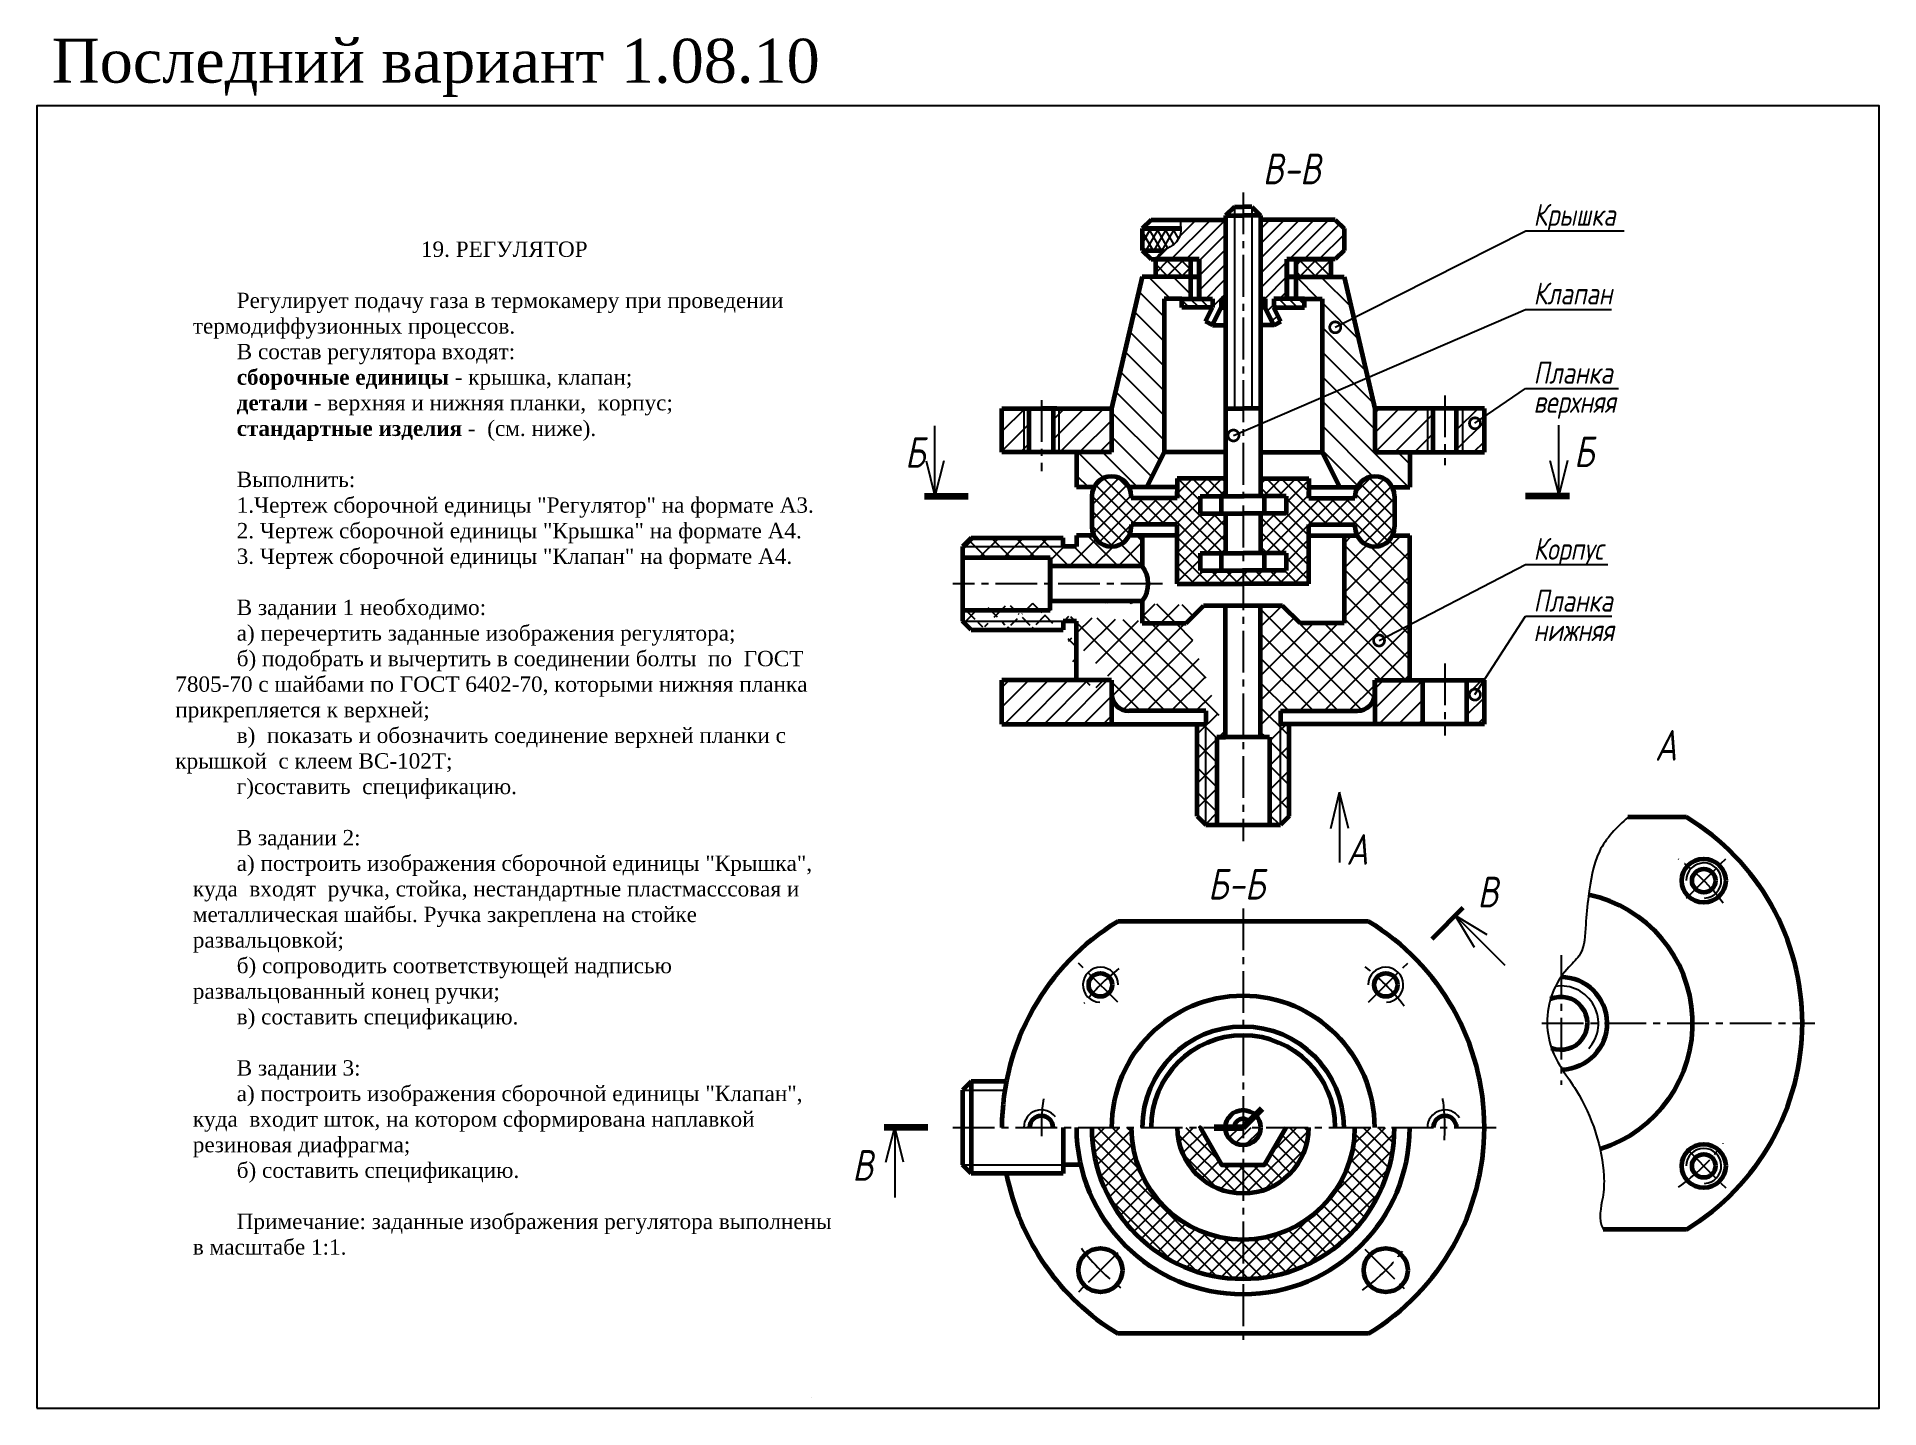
# Model space of a CAD drawing. Header units: millimetres. Extents: x 0 to 420, y 0 to 313.
import ezdxf

# ---------------------------------------------------------------- set-up
doc = ezdxf.new("R2010")
doc.units = ezdxf.units.MM
doc.header["$LTSCALE"] = 0.5
doc.linetypes.add('осевая2', pattern=[28.575, 19.05, -3.175, 3.175, -3.175])
doc.layers.get('0').update_dxf_attribs({"linetype": 'CONTINUOUS', "lineweight": 60})
doc.layers.add('Тонкие', color=7, linetype='CONTINUOUS')
doc.styles.get("Standard").update_dxf_attribs({"font": 'isocpeui.ttf', "width": 0.9})
doc.styles.add('стиль1', font='TIMES.TTF')
doc.dimstyles.get("Standard").update_dxf_attribs({"dimtxt": 3.5, "dimasz": 5, "dimexe": 2, "dimexo": 0, "dimgap": 1.5, "dimtad": 1, "dimtoh": 1, "dimdec": 0, "dimzin": 0, "dimtxsty": 'Standard', "dimcen": 5, "dimadec": 0, "dimazin": 0, "dimtfac": 1, "dimtdec": 0, "dimtmove": 0, "dimatfit": 3, "dimldrblk": 'DOTSMALL', "dimfxl": 0, "dimtolj": 1, "dimtzin": 0, "dimarcsym": 0})
pattern_1 = [(45, (-348.4297, -4.4627), (-2.245064, 2.245064), [])]
pattern_2 = [(45, (-1.5236, 0.8408), (-1.683798, 1.683798), []), (135, (-1.5236, 0.8408), (-1.683798, -1.683798), [])]

# ---------------------------------------------------------------- blocks, each defined once
blk = doc.blocks.new('_DotSmall')
at = {"color": 0, "linetype": 'ByBlock', "const_width": 0.5}
blk.add_lwpolyline([(-0.0625, 0, 1), (0.0625, 0, 1)], format="xyb", close=True, dxfattribs=at)

msp = doc.modelspace()

# ---------------------------------------------------------------- hatches: boundary and pattern name
at = {"lineweight": -3}
h = msp.add_hatch(dxfattribs=at)
h.set_pattern_fill('ANSI31', scale=0.75, style=0)
edge = h.paths.add_edge_path()
edge.add_line((271, 271), (260.74, 271))
edge.add_spline(control_points=[(260.74, 271), (260.73, 270.59), (260.71, 269.57), (260.98, 267.38), (259.27, 265.12), (257.51, 264.42), (256.91, 264)], knot_values=[0, 0, 0, 0, 1.238094, 3.058289, 6.472029, 8.68034, 8.68034, 8.68034, 8.68034], degree=3, periodic=0)
edge.add_spline(control_points=[(256.91, 264), (256.17, 263.48), (255.59, 262.74), (255, 262)], knot_values=[8.68034, 8.68034, 8.68034, 8.68034, 11.44908, 11.44908, 11.44908, 11.44908], degree=3, periodic=0)
edge.add_line((255, 262), (265, 262))
edge.add_line((265, 262), (265, 253))
edge.add_line((265, 253), (268, 253))
edge.add_line((268, 253), (268, 251))
edge.add_line((268, 251), (266.4, 247.8))
edge.add_line((266.4, 247.8), (268, 247))
edge.add_line((268, 247), (270, 251))
edge.add_line((270, 251), (270, 253))
edge.add_line((270, 253), (271, 253))
edge.add_line((271, 253), (271, 271))
h.paths.add_polyline_path([(298, 269), (296, 271), (279, 271), (279, 253), (280, 253), (280, 251), (282, 247), (283.6, 247.8), (282, 251), (282, 253), (285, 253), (285, 262), (287, 262), (296, 262), (298, 264)])
at = {"layer": 'Тонкие', "lineweight": -3}
h = msp.add_hatch(dxfattribs=at)
h.set_pattern_fill('LINE', color=256, scale=0.5, angle=60, style=0)
h.set_pattern_definition([(60, (5.8314, -5.1976), (-1.374815, 0.79375), [])])
edge = h.paths.add_edge_path()
edge.add_spline(control_points=[(257.57, 264), (259.08, 265.29), (260.4, 266.85), (260.69, 268.82), (260.71, 269)], knot_values=[1.980295, 1.980295, 1.980295, 1.980295, 7.570262, 8.129064, 8.129064, 8.129064, 8.129064], degree=3, periodic=0)
edge.add_line((260.71, 269), (252, 269))
edge.add_line((252, 269), (252, 264))
edge.add_line((252, 264), (257.57, 264))
h = msp.add_hatch(dxfattribs=at)
h.set_pattern_fill('LINE', color=256, scale=0.5, angle=300, style=0)
edge = h.paths.add_edge_path()
edge.add_spline(control_points=[(256.91, 264), (257.51, 264.42), (259.27, 265.12), (260.8, 267.15), (260.8, 268.64), (260.78, 269)], knot_values=[1.995034, 1.995034, 1.995034, 1.995034, 4.203345, 7.617085, 8.68034, 8.68034, 8.68034, 8.68034], degree=3, periodic=0)
edge.add_line((260.78, 269), (252, 269))
edge.add_line((252, 269), (252, 264))
edge.add_line((252, 264), (256.91, 264))
h = msp.add_hatch(dxfattribs=at)
h.set_pattern_fill('ANSI37', color=256, scale=0.75, style=0)
h.set_pattern_definition([(45, (-348.4297, -4.4627), (-1.683798, 1.683798), []), (135, (-348.4297, -4.4627), (-1.683798, -1.683798), [])])
h.paths.add_polyline_path([(295, 262), (287, 262), (287, 258), (295, 258)])
h.paths.add_polyline_path([(263, 262), (255, 262), (255, 258), (263, 258)])
h = msp.add_hatch(dxfattribs=at)
h.set_pattern_fill('ANSI31', color=256, scale=1.25, angle=90, style=0)
h.set_pattern_definition([(135, (-348.4297, -4.4627), (-2.80633, -2.80633), [])])
h.paths.add_polyline_path([(305, 228), (298.02, 258), (287.02, 258), (287, 257.99), (287, 253), (289, 253), (293, 253), (293, 218), (297.02, 210), (300.47, 210, -0.504827), (307.6, 211.26, -0.116979), (306, 218), (305, 218)])
h.paths.add_polyline_path([(257, 253), (261, 253), (263, 253), (263, 257.99), (262.98, 258), (251.98, 258), (245, 228), (245, 218), (237, 218), (237, 210), (241.47, 210, -0.620232), (249.53, 210), (252.98, 210), (257, 218)])
h.paths.add_polyline_path([(313, 218), (306, 218, 0.116979), (307.6, 211.26, -0.087887), (308.53, 210), (313, 210)])
h = msp.add_hatch(dxfattribs=at)
h.set_pattern_fill('ANSI31', color=256, scale=0.5, angle=90, style=0)
h.set_pattern_definition([(135, (-348.4297, -4.4627), (-1.122532, -1.122532), [])])
h.paths.add_polyline_path([(268, 253), (265, 253), (263, 253), (261, 253), (261, 251), (268, 251)])
h.paths.add_polyline_path([(289, 253), (287, 253), (285, 253), (282, 253), (282, 251), (289, 251)])
h = msp.add_hatch(dxfattribs=at)
h.set_pattern_fill('ANSI31', color=256, style=0)
h.set_pattern_definition(pattern_1)
h.paths.add_polyline_path([(225, 228), (220, 228), (220, 218), (225, 218)])
h.paths.add_polyline_path([(226.25, 228), (225, 228), (225, 218), (226.25, 218)])
h.paths.add_polyline_path([(233, 228), (231.75, 228), (231.75, 218), (233, 218)])
h.paths.add_polyline_path([(245, 227.99), (233, 228), (233, 218), (245, 218)])
h.paths.add_polyline_path([(317, 228), (309.81, 227.99, 0.184351), (306, 218), (317, 218)])
h.paths.add_polyline_path([(309.81, 227.99), (305, 227.99), (305, 218), (306, 218, -0.184351)])
h.paths.add_polyline_path([(318.25, 228), (317, 228), (317, 218), (318.25, 218)])
h.paths.add_polyline_path([(325, 228), (323.75, 228), (323.75, 218), (325, 218)])
h.paths.add_polyline_path([(330, 228), (325, 228), (325, 218), (330, 218)])
h = msp.add_hatch(dxfattribs=at)
h.set_pattern_fill('ANSI37', scale=0.75, style=0)
h.set_pattern_definition([(45, (5.8314, -5.1976), (-1.683798, 1.683798), []), (135, (5.8314, -5.1976), (-1.683798, -1.683798), [])])
h.paths.add_polyline_path([(265.19, 208), (271, 208), (271, 212), (260, 212), (260, 207.5), (249.5, 207.5), (249.5, 208.14, 1), (240.5, 208.14), (240.5, 201, 1), (249.5, 201), (249.5, 201.5), (260, 201.5), (260, 188), (275, 188), (275, 191), (265.19, 191), (265.19, 195), (271, 195), (271, 204), (265.19, 204)])
h.paths.add_polyline_path([(290, 201.5), (300.5, 201.5), (300.5, 201, 1), (309.5, 201), (309.5, 208.14, 1), (300.5, 208.14), (300.5, 207.5), (290, 207.5), (290, 209.03), (290, 212), (279, 212), (279, 208), (284.81, 208), (284.81, 204), (279, 204), (279, 195), (284.81, 195), (284.81, 191), (275, 191), (275, 188), (290, 188)])
h = msp.add_hatch(dxfattribs=at)
h.set_pattern_fill('ANSI37', scale=1.25, style=0)
h.set_pattern_definition([(45, (-348.4297, -4.4627), (-2.80633, 2.80633), []), (135, (-348.4297, -4.4627), (-2.80633, -2.80633), [])])
h.paths.add_polyline_path([(252.01, 199), (249.53, 199, -0.620539), (241.47, 199), (237, 199), (237, 196.5), (234, 196.5), (211, 196.5), (211, 194), (231, 194), (231, 192), (252.01, 192)])
h.paths.add_polyline_path([(234, 198.5), (213.01, 198.5), (211, 196.5), (234, 196.5)], flags=17)
h = msp.add_hatch(dxfattribs=at)
h.set_pattern_fill('ANSI37', scale=1.25, style=0)
h.set_pattern_definition([(45, (6, -5), (-2.80633, 2.80633), []), (135, (6, -5), (-2.80633, -2.80633), [])])
h.paths.add_polyline_path([(313, 199), (309.03, 199, -0.620586), (300.97, 199), (298, 199), (298, 179), (288, 179), (284, 183), (279, 183), (279, 153), (281, 153), (281, 133), (283.5, 133), (283.5, 156), (283.5, 159), (301, 159, 0.414214), (305, 163), (305, 166), (313, 166)])
h.paths.add_polyline_path([(285.5, 156), (283.5, 156), (283.5, 133), (283.5, 133), (285.5, 135)])
h = msp.add_hatch(dxfattribs=at)
h.set_pattern_fill('ANSI37', scale=1.25, style=0)
h.set_pattern_definition([(45, (-348.261, -4.4627), (-2.80633, 2.80633), []), (135, (-348.261, -4.4627), (-2.80633, -2.80633), [])])
edge = h.paths.add_edge_path()
edge.add_line((252.17, 184), (252.17, 179))
edge.add_line((252.17, 184), (231.17, 184))
edge.add_line((271.17, 183), (266.17, 183))
edge.add_line((262.17, 179), (266.17, 183))
edge.add_line((271.17, 153), (271.17, 183))
edge.add_line((252.17, 179), (262.17, 179))
edge.add_line((211.17, 182), (211.17, 179.5))
edge.add_line((231.17, 182), (231.17, 184))
edge.add_line((211.17, 182), (231.17, 182))
edge.add_line((213.17, 177.5), (211.17, 179.5))
edge.add_line((234.17, 177.5), (213.17, 177.5))
edge.add_line((237.17, 179.5), (234.17, 179.5))
edge.add_line((237.17, 166), (237.17, 179.5))
edge.add_line((234.17, 179.5), (234.17, 177.5))
edge.add_line((245.17, 166), (245.17, 163))
edge.add_line((245.17, 166), (237.17, 166))
edge.add_arc((249.17, 163), 4, 180, 270)
edge.add_line((266.66, 159), (249.17, 159))
edge.add_line((266.66, 159), (266.66, 156))
edge.add_line((264.66, 156), (266.66, 156))
edge.add_line((264.66, 156), (264.66, 135.01))
edge.add_line((264.66, 135.01), (266.67, 133))
edge.add_line((266.67, 133), (269.16, 133))
edge.add_line((269.16, 133), (269.16, 153))
edge.add_line((269.17, 153), (271.17, 153))
h = msp.add_hatch(dxfattribs=at)
h.set_pattern_fill('ANSI31', style=0)
h.set_pattern_definition(pattern_1)
h.paths.add_polyline_path([(245, 166), (220, 166), (220, 156), (245, 156)])
h.paths.add_polyline_path([(316, 166), (305, 166), (305, 156), (316, 156)])
h.paths.add_polyline_path([(330, 166), (326, 166), (326, 156), (330, 156)])
h = msp.add_hatch(dxfattribs=at)
h.set_pattern_fill('ANSI37', color=256, scale=0.75, style=0)
h.set_pattern_definition(pattern_2)
h.paths.add_polyline_path([(275, 38.5, -0.414214), (249.5, 64), (240.5, 64, 0.414214), (275, 29.5)])
h.paths.add_polyline_path([(309.5, 64), (300.5, 64, -0.414214), (275, 38.5), (275, 29.5, 0.414214)])
h = msp.add_hatch(dxfattribs=at)
h.set_pattern_fill('ANSI37', color=256, scale=0.75, style=0)
h.set_pattern_definition(pattern_2)
h.paths.add_polyline_path([(275, 55.5), (270.09, 55.5), (265.19, 64), (260, 64, 0.414214), (275, 49)])
h.paths.add_polyline_path([(290, 64), (284.81, 64), (279.91, 55.5), (275, 55.5), (275, 49, 0.414214)])
h = msp.add_hatch(dxfattribs=at)
h.set_pattern_fill('ANSI31', color=256, scale=0.6, style=0)
h.paths.add_polyline_path([(275, 64), (271, 64, 0.414214), (275, 60)])
h.paths.add_polyline_path([(279, 64), (275, 64), (275, 60, 0.414214)])

# ---------------------------------------------------------------- linework, layer by layer
at = {"color": 7, "lineweight": 60}
for p, q in [((273, 274), (271, 272)), ((273, 274), (275, 274)), ((277, 274), (275, 274)), ((277, 274), (279, 272)), ((254, 271), (252, 269)), ((252, 269), (252, 264)), ((252, 269), (260.71, 269)), ((260.78, 269), (252, 269)), ((254, 271), (271, 271)), ((271, 272), (271, 208)), ((271, 272), (275, 272)), ((279, 272), (275, 272)), ((279, 272), (279, 208)), ((296, 271), (279, 271)), ((296, 271), (298, 269)), ((298, 269), (298, 264)), ((252, 264), (256.91, 264)), ((252, 264), (256.91, 264)), ((252, 264), (254, 262)), ((254, 262), (265, 262)), ((265, 262), (255, 262)), ((255, 262), (255, 258)), ((265, 262), (263, 262)), ((263, 262), (263, 253)), ((263, 262), (263, 258)), ((265, 262), (265, 253)), ((265, 253), (265, 262)), ((285, 262), (295, 262)), ((296, 262), (285, 262)), ((285, 262), (287, 262)), ((285, 262), (285, 253)), ((285, 253), (285, 262)), ((287, 262), (287, 253)), ((287, 262), (287, 258)), ((295, 262), (295, 258)), ((298, 264), (296, 262)), ((252, 258), (245, 228)), ((265, 258), (252, 258)), ((263, 257.99), (262.98, 258)), ((263, 258), (265, 258)), ((285, 258), (298, 258)), ((287, 258), (285, 258)), ((287, 257.99), (287.02, 258)), ((298, 258), (305, 228)), ((257, 253), (257, 218)), ((261, 253), (257, 253)), ((261, 253), (263, 253)), ((261, 251), (261, 253)), ((263, 253), (265, 253)), ((265, 253), (268, 253)), ((268, 253), (268, 251)), ((270, 253), (270, 251)), ((271, 253), (270, 253)), ((279, 253), (280, 253)), ((280, 253), (280, 251)), ((285, 253), (282, 253)), ((282, 253), (282, 251)), ((287, 253), (285, 253)), ((289, 253), (287, 253)), ((289, 253), (293, 253)), ((289, 251), (289, 253)), ((293, 253), (293, 218)), ((268, 251), (261, 251)), ((266.4, 247.8), (268, 251)), ((268, 247), (266.4, 247.8)), ((268, 247), (270, 251)), ((270, 251), (271, 251)), ((270, 251), (270, 251)), ((270, 251), (270, 251)), ((280, 251), (279, 251)), ((280, 251), (280, 251)), ((280, 251), (280, 251)), ((282, 247), (280, 251)), ((282, 251), (289, 251)), ((283.6, 247.8), (282, 251)), ((282, 247), (283.6, 247.8)), ((268, 247), (271, 247)), ((282, 247), (279, 247)), ((220, 228), (245, 228)), ((220, 218), (220, 228)), ((226.25, 218), (226.25, 228)), ((232.5, 228), (229, 228)), ((231.75, 218), (231.75, 228)), ((245, 228), (245, 217.99)), ((271, 228), (275, 228)), ((279, 228), (275, 228)), ((330, 228.01), (305, 228)), ((305, 228), (305, 218)), ((318.33, 218), (318.33, 228)), ((323.67, 218), (323.67, 228)), ((330, 218), (330, 228)), ((245, 218), (220, 218)), ((232.5, 218), (225.5, 218)), ((237, 218), (237, 210)), ((257, 218), (253, 210)), ((271, 218), (257, 218)), ((279, 218), (293, 218)), ((293, 218), (297, 210)), ((305, 218), (330, 218)), ((313, 218), (313, 210)), ((317.5, 218), (324.5, 218)), ((240.9, 210), (237, 210)), ((260, 210), (249.02, 210)), ((271, 212), (260, 212)), ((260, 212), (260, 207.5)), ((279, 212), (290, 212)), ((290, 212), (290, 207.5)), ((290, 210), (300.97, 210)), ((309.1, 210), (313, 210)), ((240.5, 208), (240.5, 201)), ((249.5, 208), (249.5, 207.5)), ((260, 207.5), (249.5, 207.5)), ((260, 207.5), (260, 209.03)), ((265.19, 208), (265.19, 204)), ((265.19, 208), (275, 208)), ((270.09, 204), (270.09, 208)), ((284.81, 208), (275, 208)), ((279.91, 204), (279.91, 208)), ((284.81, 208), (284.81, 204)), ((290, 207.5), (290, 209.03)), ((290, 207.5), (300.5, 207.5)), ((300.5, 208), (300.5, 207.5)), ((309.5, 208), (309.5, 201)), ((309.66, 207.03), (309.66, 207.03)), ((265.19, 204), (275, 204)), ((271, 204), (271, 195)), ((284.81, 204), (275, 204)), ((279, 204), (279, 195)), ((213, 198.5), (211, 196.5)), ((213, 198.5), (234, 198.5)), ((234, 196.5), (234, 198.5)), ((237, 199), (237, 196.5)), ((240.97, 199), (237, 199)), ((260, 199), (249.05, 199)), ((260, 201.5), (249.5, 201.5)), ((249.5, 201.5), (249.5, 201)), ((252, 199), (252, 192)), ((260, 188), (260, 201.5)), ((290, 188), (290, 201.5)), ((290, 201.5), (300.5, 201.5)), ((290, 199), (300.97, 199)), ((298, 199), (298, 179)), ((300.5, 201.5), (300.5, 201)), ((309.03, 199), (313, 199)), ((313, 166), (313, 199)), ((211, 196.5), (210.99, 179.5)), ((211, 194), (231, 194)), ((231, 194), (231, 192)), ((231, 182), (231, 194)), ((231, 193.99), (231, 184)), ((237, 196.5), (234, 196.5)), ((265.19, 195), (265.19, 191)), ((265.19, 195), (275, 195)), ((270.09, 191), (270.09, 195)), ((284.81, 195), (275, 195)), ((279.91, 191), (279.91, 195)), ((284.81, 195), (284.81, 191)), ((252, 192), (231, 192)), ((265.19, 191), (275, 191)), ((284.81, 191), (275, 191)), ((260, 188), (275, 188)), ((290, 188), (275, 188)), ((211, 182), (231, 182)), ((252, 184), (231, 184)), ((231, 182), (231, 184)), ((252, 184), (252, 179)), ((262, 179), (266, 183)), ((284, 183), (266, 183)), ((271, 153), (271, 183)), ((279, 153), (279, 183)), ((288, 179), (284, 183)), ((212.99, 177.5), (210.99, 179.5)), ((212.99, 177.5), (234, 177.5)), ((234, 179.5), (234, 177.5)), ((237, 179.5), (234, 179.5)), ((237, 166), (237, 179.5)), ((252, 179), (262, 179)), ((298, 179), (288, 179)), ((245, 166), (220, 166)), ((220, 156), (220, 166)), ((245, 166), (245, 156)), ((305, 166), (330, 166)), ((305, 166), (305, 156)), ((305, 163), (305, 166)), ((305, 166), (305, 156)), ((316, 156), (316, 166)), ((317, 166), (322, 166)), ((326, 156), (326, 166)), ((330, 156), (330, 166)), ((220, 156), (266.5, 156)), ((266.5, 159), (249, 159)), ((264.5, 135), (264.5, 156)), ((266.5, 159), (266.5, 156)), ((283.5, 159), (301, 159)), ((283.5, 159), (283.5, 156)), ((305, 156), (283.5, 156)), ((285.5, 135), (285.5, 156)), ((330, 156), (305, 156)), ((269, 153), (271, 153)), ((281, 153), (269, 153)), ((269, 153), (269, 133)), ((281, 153), (281, 133)), ((264.5, 135), (266.5, 133)), ((285.5, 135), (283.5, 133)), ((376.06, 134.77), (362.73, 134.77)), ((266.5, 133), (283.5, 133)), ((325.07, 114.07), (318, 106.99)), ((303.56, 111), (246.44, 111)), ((213.01, 74.5), (211, 72.49)), ((211, 72.49), (211, 55.49)), ((221.01, 74.5), (213.01, 74.5)), ((213.01, 74.5), (213.01, 53.49)), ((234, 64), (234, 53.49)), ((213, 53.49), (211, 55.49)), ((237.96, 55.49), (234, 55.49)), ((234, 53.49), (213, 53.49)), ((376.06, 40.77), (357.11, 40.77)), ((303.57, 17), (246.43, 17))]:
    msp.add_line(p, q, dxfattribs=at)
at = {"color": 7, "lineweight": 100}
for p, q in [((202.33, 208), (212.33, 208)), ((349.38, 208), (339.38, 208)), ((275, 64), (279.33, 68.33)), ((193.15, 64.07), (203.15, 64.07)), ((268.42, 64), (275, 64))]:
    msp.add_line(p, q, dxfattribs=at)
at = {"color": 7, "linetype": 'осевая2', "lineweight": -3}
for p, q in [((256.65, 188), (208.83, 188)), ((208.83, 64), (333.69, 64))]:
    msp.add_line(p, q, dxfattribs=at)
at = {"color": 1}
msp.add_line((176.52, 2.46), (176.52, 2.46), dxfattribs=at)
at = {"color": 7, "lineweight": 60}
msp.add_lwpolyline([(265.19, 64), (265.19, 64), (270.09, 55.5), (279.91, 55.5), (284.81, 64)], dxfattribs=at)
for centre, radius in [((380.01, 120.3), 5), ((380.02, 120.3), 2.67), ((242.47, 96.53), 2.67), ((307.53, 96.53), 2.67), ((275, 64), 4), ((380.02, 55.24), 5), ((380.02, 55.24), 2.67), ((242.47, 31.47), 5), ((307.53, 31.47), 5)]:
    msp.add_circle(centre, radius, dxfattribs=at)
for centre, radius, start, end in [((245, 208), 4.5, 0, 180), ((305, 208), 4.5, 360, 180), ((245, 201), 4.5, 180, 0), ((305, 201), 4.5, 180, 360), ((249, 163), 4, 180, 270), ((301, 163), 4, 270, 0), ((347.49, 87.77), 55, 301.2902, 58.7098), ((347.49, 87.77), 30, 287.2255, 77.8926), ((275, 64), 55, 121.2837, 179.9965), ((275, 64), 55, 301.2972, 58.7163), ((347.49, 87.77), 10.51, 271.5228, 90.4221), ((275, 64), 30, 0, 180), ((347.49, 87.77), 6.01, 248.1874, 114.1512), ((275, 64), 23, 0, 180), ((275, 64), 21, 0, 180), ((229, 64), 2.67, 360, 180), ((275, 64), 38, 180, 0), ((275, 64), 34.5, 180, 0), ((275, 64), 25.5, 180, 0), ((275, 64), 15, 180, 0), ((321, 63.97), 2.67, 0.6248, 179.3752), ((275, 64), 55, 191.0099, 238.7028)]:
    msp.add_arc(centre, radius, start, end, dxfattribs=at)
msp.add_ellipse((245.99, 187.57), major_axis=(6.88, 3), ratio=0.899665, start_param=-0.99612, end_param=0.248679, dxfattribs=at)
at = {"color": 7, "lineweight": -3}
msp.add_spline([(260.74, 271), (260.74, 269.76), (260.74, 267.94), (258.82, 265.12), (256.91, 264), (255, 262)], degree=3, dxfattribs=at)
at = {"layer": 'Тонкие', "linetype": 'осевая2', "lineweight": -3}
for p, q in [((275, 277.27), (275, 129.3)), ((229, 229.9), (229, 213.68)), ((376.07, 116.34), (385.02, 125.29)), ((275, 113.98), (275, 14.02)), ((246.43, 92.57), (237.48, 101.52)), ((303.57, 92.57), (312.52, 101.52)), ((347.49, 103.33), (347.49, 73.72)), ((343.09, 87.77), (405.35, 87.77)), ((376.07, 59.2), (385.02, 50.24)), ((246.43, 35.43), (237.48, 26.48)), ((302.75, 36.25), (312.52, 26.48))]:
    msp.add_line(p, q, dxfattribs=at)
at = {"layer": 'Тонкие', "lineweight": -3}
for p, q in [((273, 274), (273, 228)), ((277, 274), (277, 228)), ((225, 228.03), (225, 218.03)), ((233, 228.03), (233, 218.03)), ((317, 228.03), (317, 218.03)), ((325, 228.03), (325, 218.03)), ((204.75, 208.02), (204.75, 224.02)), ((346.94, 208.14), (346.94, 224.14)), ((202.75, 216.02), (204.75, 208.02)), ((204.75, 208.02), (204.75, 216.02)), ((206.75, 216.02), (204.75, 208.02)), ((344.94, 216.14), (346.94, 208.14)), ((348.94, 216.14), (346.94, 208.14)), ((294.96, 132.23), (297.01, 140.47)), ((297.01, 140.47), (297.01, 124.47)), ((299.05, 132.23), (297.01, 140.47)), ((323.35, 112.35), (334.68, 101.05)), ((330.63, 107.98), (323.35, 112.35)), ((327.74, 105.08), (323.35, 112.35)), ((211, 72.49), (220.66, 72.5)), ((193.58, 56.07), (195.58, 64.07)), ((195.58, 64.07), (195.58, 48.07)), ((195.58, 64.07), (195.58, 56.07)), ((197.58, 56.07), (195.58, 64.07)), ((211, 55.49), (234, 55.49))]:
    msp.add_line(p, q, dxfattribs=at)
at = {"layer": 'Тонкие', "linetype": 'осевая2'}
msp.add_line((321, 230.96), (321, 215.03), dxfattribs=at)
at = {"layer": 'Тонкие', "color": 7, "lineweight": -3}
for p, q in [((211, 196.5), (234, 196.5)), ((210.99, 179.5), (234, 179.5)), ((266.5, 133), (266.5, 156)), ((283.5, 133), (283.5, 156))]:
    msp.add_line(p, q, dxfattribs=at)
at = {"layer": 'Тонкие', "color": 7, "linetype": 'осевая2'}
msp.add_line((321, 169.86), (321, 153.43), dxfattribs=at)
at = {"layer": 'Тонкие', "color": 7}
msp.add_lwpolyline([(0, 0), (420, 0), (420, 297), (0, 297)], close=True, dxfattribs=at)
at = {"layer": 'Тонкие', "linetype": 'осевая2', "lineweight": -3}
for centre, start, end in [((347.52, 87.74), 36.5561, 54.4661), ((275, 64), 36.9732, 53.324), ((275, 64), 127.9629, 142.0752), ((275, 64), 356.4495, 9.5222), ((275, 64), 171.8435, 182.4979), ((347.52, 87.8), 305.5339, 323.4439), ((275, 64), 216.7437, 233.2159), ((275, 64), 306.3226, 323.4387)]:
    msp.add_arc(centre, 46, start, end, dxfattribs=at)
at = {"layer": 'Тонкие'}
msp.add_arc((380.02, 120.33), 4, 272.4649, 180.0342, dxfattribs=at)
at = {"layer": 'Тонкие', "lineweight": -3}
for centre, radius, start, end in [((242.48, 96.56), 4, 359.9658, 267.5351), ((307.52, 96.56), 4, 272.4649, 180.0342), ((347.49, 87.77), 8.51, 317.6777, 98.9262), ((229, 64.03), 4, 36.4225, 180.0342), ((321, 64), 4, 34.0305, 180.0342), ((380.02, 55.24), 4, 272.4649, 180.0342)]:
    msp.add_arc(centre, radius, start, end, dxfattribs=at)
at = {"layer": 'Тонкие', "lineweight": 60}
msp.add_arc((275, 64), 2, 44.7803, 180, dxfattribs=at)
at = {"layer": 'Тонкие', "lineweight": -3}
msp.add_open_spline([(362.75, 134.77), (360.16, 132.46), (355.26, 127.62), (353.78, 117.52), (353, 110), (352.81, 103.78), (349.02, 100.67), (344, 93.65), (343.79, 81.75), (353.28, 70.64), (357.58, 57.26), (357.16, 47.65), (355.84, 43.18), (357.12, 40.77)], degree=3, knots=[1.908671, 1.908671, 1.908671, 1.908671, 12.106916, 22.359327, 29.329174, 37.341135, 42.37413, 48.628386, 61.932226, 73.352603, 94.209597, 99.754539, 107.122373, 107.122373, 107.122373, 107.122373], dxfattribs=at)

# ---------------------------------------------------------------- texts
at = {"color": 1, "lineweight": -3, "style": 'стиль1'}
msp.add_text('Последний вариант 1.08.10', height=10, dxfattribs=at).set_placement((3.42, 302.28))
at = {"layer": 'Тонкие', "width": 0.8}
for s, height, p in [('В-В', 7, (279.48, 279.11)), ('Клапан', 5, (341.2, 251.7))]:
    msp.add_text(s, height=height, dxfattribs=at).set_placement(p)
at = {"layer": 'Тонкие', "lineweight": -3, "width": 0.8}
for s, height, p in [('Крышка', 5, (341.2, 269.64)), ('Планка', 5, (341.2, 233.63)), ('верхняя', 5, (341.2, 226.99)), ('Б', 7, (197.92, 214.46)), ('Б', 7, (350.41, 214.61)), ('Корпус', 5, (341.2, 193.47)), ('Планка', 5, (341.2, 181.65)), ('нижняя', 5, (341.2, 174.92)), ('A', 7, (368.86, 147.66)), ('A', 7, (298.5, 123.91)), ('Б-Б', 7, (267, 116)), ('В', 7, (328.43, 114.19)), ('В', 7, (185.93, 51.85))]:
    msp.add_text(s, height=height, dxfattribs=at).set_placement(p)
at = {"layer": 'Тонкие', "color": 7, "insert": (31.56, 271.89), "char_height": 3.5, "width": 150.0956, "attachment_point": 1, "style": 'стиль1'}
msp.add_mtext('{\\fTimes New Roman|b0|i0|c204|p18;^I^I^I^I\\P^I^I^I^I19. РЕГУЛЯТОР\\P\\P\\pi-4,l4;^IРегулирует подачу газа в термокамеру при проведении термодиффузионных процессов.\\P\\pi0,l0;^IВ состав регулятора входят:\\P^I\\fTimes New Roman|b1|i0|c204|p18;сборочные единицы\\fTimes New Roman|b0|i0|c204|p18; - крышка, клапан;\\P^I\\fTimes New Roman|b1|i0|c204|p18;детали\\fTimes New Roman|b0|i0|c204|p18; - верхняя и нижняя планки,  корпус;\\P^I\\fTimes New Roman|b1|i0|c204|p18;стандартные изделия \\fTimes New Roman|b0|i0|c204|p18;-  (см. ниже).\\P\\P^IВыполнить:\\P^I1.Чертеж сборочной единицы "Регулятор" на формате А3.\\P^I2. Чертеж сборочной единицы "Крышка" на формате А4.\\P^I3. Чертеж сборочной единицы "Клапан" на формате А4.\\P\\P^IВ задании 1 необходимо:\\P^Iа) перечертить заданные изображения регулятора;\\P\\pi-4,l4;^Iб) подобрать и вычертить в соединении болты  по  ГОСТ 7805-70 с шайбами по ГОСТ 6402-}7{\\fTimes New Roman|b0|i0|c204|p18;0, которыми нижняя планка прикрепляется к верхней;\\P^Iв)  показать и обозначить соединение верхней планки с крышкой  с клеем ВС-102Т;\\P\\pi0,l0;^Iг)составить  спецификацию.\\P^I\\P^IВ задании 2:\\P\\pi-4,l4;^Iа) построить изображения сборочной единицы "Крышка", куда  входят  ручка, стойка, нестандартные пластмасссовая и металлическая шайбы. Ручка закреплена на стойке развальцовкой; \\P^Iб) сопроводить соответствующей надписью развальцованный конец ручки;\\P\\pi0,l0;^Iв) составить спецификацию.\\P\\P^IВ задании 3:\\P\\pi-4,l4;^Iа) построить изображения сборочной единицы "Клапан", куда  входит шток, на котором сформирована наплавкой резиновая диафрагма;\\P\\pi0,l0;^Iб) составить спецификацию.\\P^I\\P\\pi-4,l4;^IПримечание: заданные изображения регулятора выполнены в масштабе 1:1.\\P\\pi0,l0;^I^I^I}', dxfattribs=at)

# ---------------------------------------------------------------- leaders
at = {"layer": 'Тонкие'}
for points in [[(296, 246.49), (339.46, 268.53), (361.86, 268.53)], [(272.8, 221.82), (339.38, 250.57), (359, 250.57)]]:
    msp.add_leader(points, dimstyle='Standard', override={"dimgap": 1.5, "dimtad": 0}, dxfattribs=at)
at = {"layer": 'Тонкие', "lineweight": -3}
msp.add_leader([(327.86, 224.6), (339.38, 232.57), (360.55, 232.57)], dimstyle='Standard', override={"dimgap": 1.5, "dimtad": 0}, dxfattribs=at)
at = {"layer": 'Тонкие', "color": 7, "lineweight": -3}
for points in [[(305.99, 175.07), (339.38, 192.41), (358.12, 192.41)], [(327.84, 162.73), (339.38, 180.59), (359.07, 180.59)]]:
    msp.add_leader(points, dimstyle='Standard', override={"dimgap": 1.5, "dimtad": 0}, dxfattribs=at)

doc.saveas('drawing.dxf')
